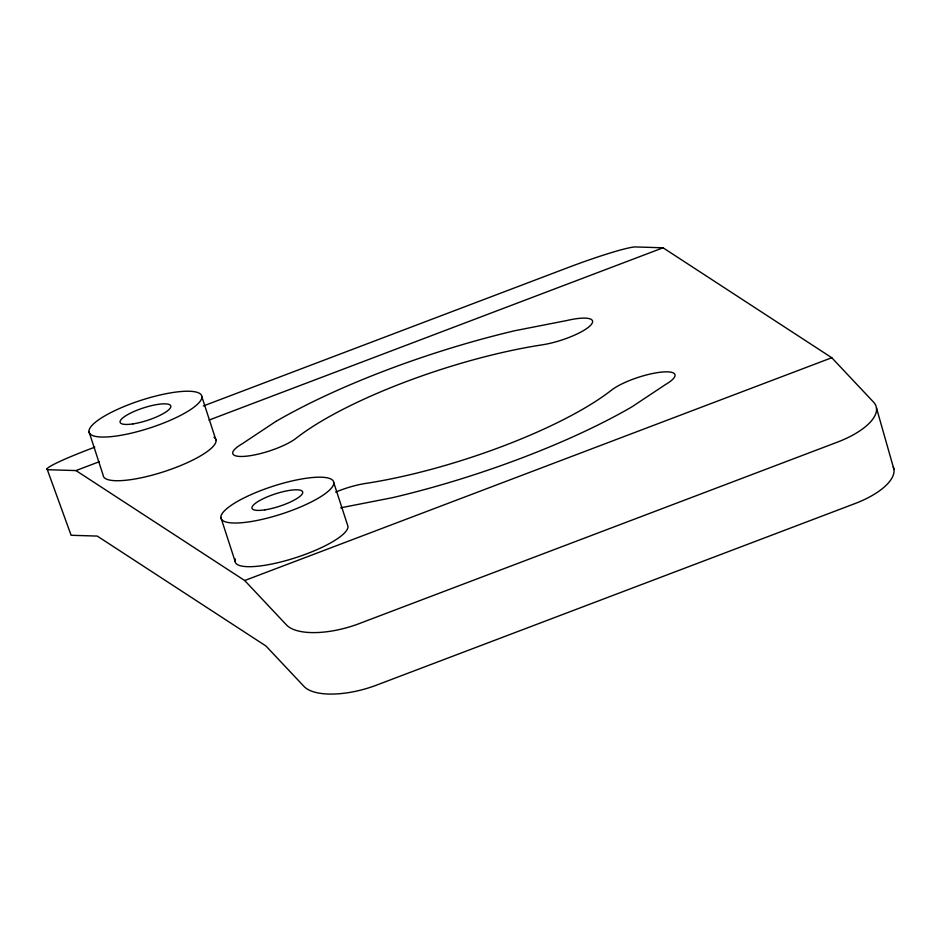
<?xml version="1.0" encoding="UTF-8"?>
<svg xmlns="http://www.w3.org/2000/svg" width="941" height="941" viewBox="0 0 941 941"><rect width="100%" height="100%" fill="white"/><g stroke="black" fill="none" stroke-linecap="round" stroke-linejoin="round"><path stroke-width="1.41" d="M94.77 447.175L90.642 448.739A59.201 4.529 -19.9 0 0 48.309 469.735L75.974 470.571L99.287 461.725M203.362 405.959L569.011 267.209A59.201 4.529 -19.9 0 1 635.398 246.942L663.052 247.789L831.773 357.733L873.601 402.172A59.201 24.078 -15.9 0 1 837.431 442.129L359.062 623.66A59.201 24.078 -15.9 0 1 286.511 624.965L244.695 580.526L75.974 470.571M209.02 420.086L663.052 247.789M244.695 580.526L831.773 357.733M340.689 507.822L392.726 497.624A260.481 63.894 -18 0 0 631.917 406.853L665.428 384.587A35.523 8.716 -18 0 0 661.429 372.107A35.523 8.716 -18 0 0 611.579 390.092A189.447 46.474 -18 0 1 365.579 483.451A35.523 8.716 -18 0 0 335.643 492.108M47.05 468.936L70.834 534.512A59.201 4.529 -19.9 0 0 72.104 535.311L97.252 536.076L265.974 646.02L304.014 686.436A59.201 24.078 -15.9 0 0 376.553 685.13L854.922 503.6A59.201 24.078 -15.9 0 0 893.268 466.924M333.808 482.768A59.201 14.527 -18 0 1 249.741 521.761A59.201 14.527 -18 0 1 248.448 495.789A59.201 14.527 -18 0 1 333.808 482.768L347.994 526.431A59.201 14.527 -18 0 1 288.569 559.871A59.201 14.527 -18 0 1 235.426 559.001M201.892 396.808A59.201 14.527 -18 0 1 117.825 435.801A59.201 14.527 -18 0 1 116.531 409.829A59.201 14.527 -18 0 1 201.892 396.808L216.089 440.47M220.853 517.444L235.038 561.107M88.936 431.484L103.134 475.146A59.201 14.527 -18 0 0 167.721 470.418A59.201 14.527 -18 0 0 213.972 437.189M876.459 407.876L893.95 469.347M275.831 421.45L242.319 443.717A35.523 8.716 -18 0 0 246.319 456.197A35.523 8.716 -18 0 0 296.168 438.212A189.447 46.474 -18 0 1 542.169 344.853A35.523 8.716 -18 0 0 590.207 325.692A35.523 8.716 -18 0 0 567.058 320.481L515.021 330.679A260.481 63.894 -18 0 0 275.831 421.45M132.999 423.885A26.642 6.54 -18 0 0 170.839 406.347A26.642 6.54 -18 0 0 132.422 412.205A26.642 6.54 -18 0 0 132.999 423.885M264.915 509.846A26.642 6.54 -18 0 0 302.743 492.308A26.642 6.54 -18 0 0 264.327 498.165A26.642 6.54 -18 0 0 264.915 509.846"/></g></svg>
